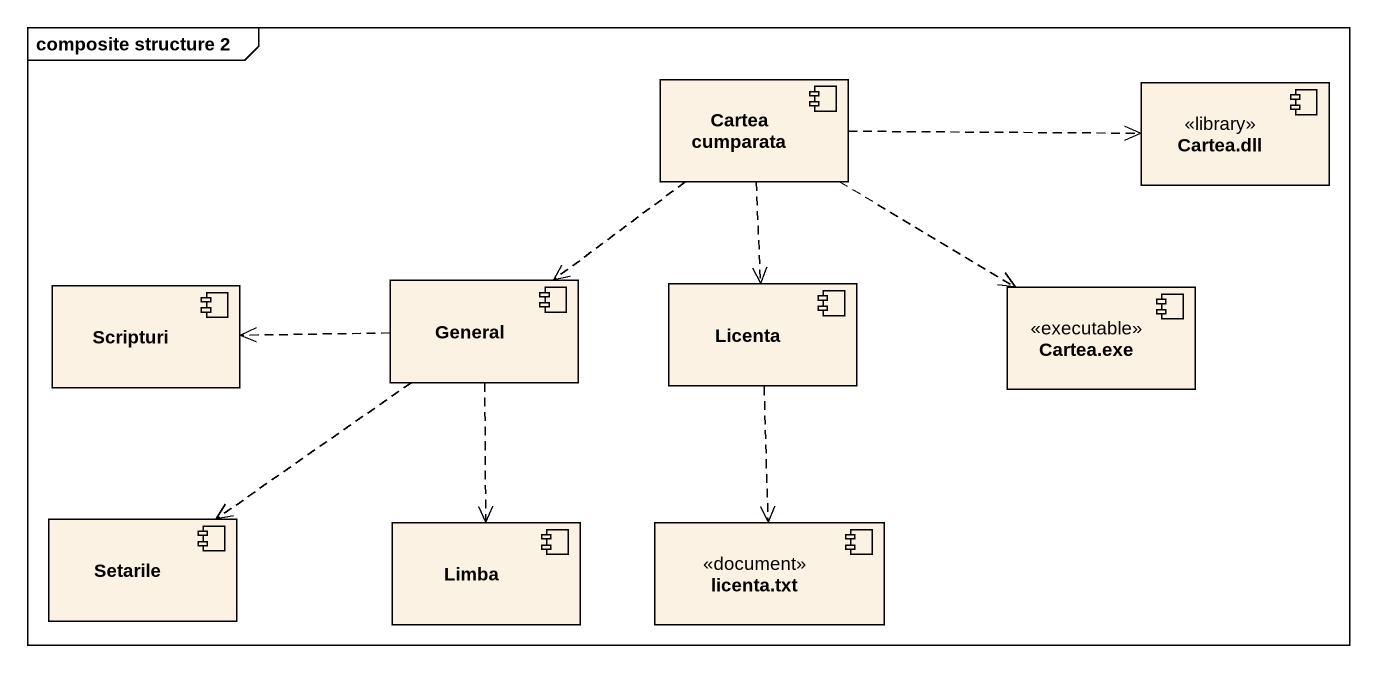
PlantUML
@startuml
mainframe composite structure 2
component "Cartea cumparata" as Cartea_cumparata
component "Cartea.dll" as Cartea_dll <<library>>
component Scripturi
component General
component Licenta
component "Cartea.exe" as Cartea_exe <<executable>>
component Setarile
component Limba
component "licenta.txt" as licenta_txt <<document>>
Cartea_cumparata .right.> Cartea_dll
Cartea_cumparata ..> General
Cartea_cumparata ..> Licenta
Cartea_cumparata .right.> Cartea_exe
General .left.> Scripturi
General ..> Setarile
General ..> Limba
Licenta ..> licenta_txt
@enduml
